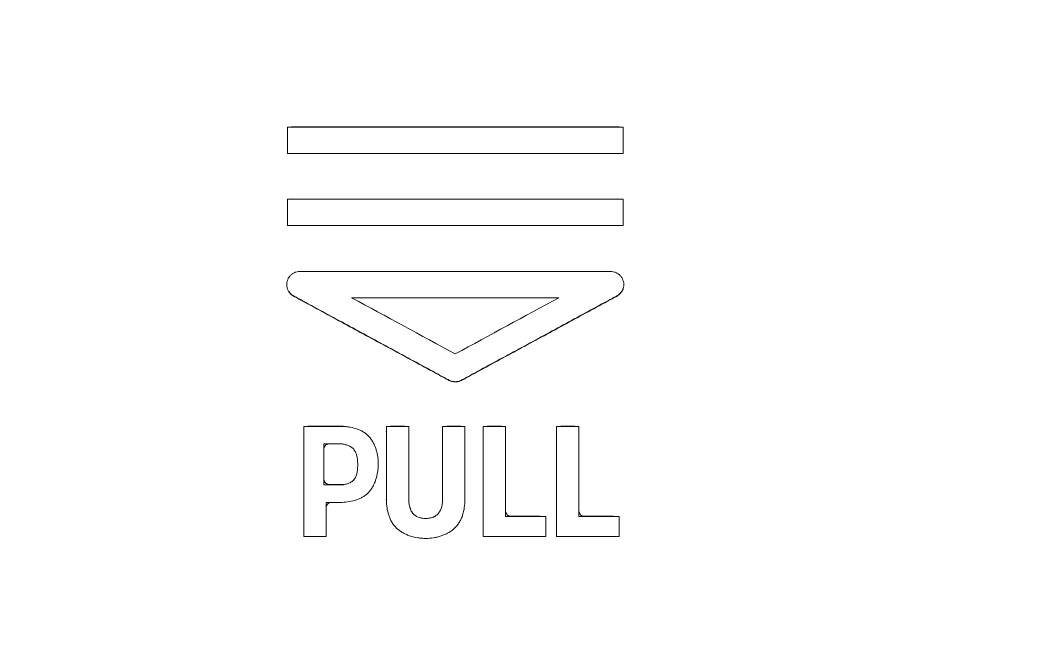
# Model space of a CAD drawing. Header units: inches. Extents: x 405346 to 489838, y -25612 to 14934.
# Drawn here: x 467036.98 to 467071.63, y 4565.92 to 4586.9 of the extents above; entities that cross this region are included whole.
import ezdxf

# ---------------------------------------------------------------- set-up
doc = ezdxf.new("R2010")
doc.units = ezdxf.units.IN
doc.header["$LTSCALE"] = 200
doc.header["$MEASUREMENT"] = 0
doc.layers.add('SS-EQ', color=2, linetype='Continuous', lineweight=20)

# ---------------------------------------------------------------- blocks, each defined once
blk = doc.blocks.new('4way무풍')
at = {"layer": 'SS-EQ'}
for p, q in [((-198.191, 261.669), (-198.191, 261.663)), ((-198.001, 261.852), (-198.002, 261.846)), ((-186.947, 261.852), (-186.947, 261.846)), ((-198.191, 261.147), (-198.191, 261.141)), ((-198.191, 259.211), (-198.191, 259.205)), ((-198.001, 259.394), (-198.002, 259.389)), ((-186.947, 259.394), (-186.947, 259.389)), ((-198.191, 258.69), (-198.191, 258.684)), ((-198.197, 256.6), (-198.2, 256.599)), ((-186.748, 256.599), (-186.752, 256.6)), ((-189.598, 255.68), (-189.602, 255.687)), ((-192.564, 254.18), (-192.567, 254.177)), ((-192.38, 254.175), (-192.383, 254.18)), ((-197.438, 251.662), (-197.438, 251.656)), ((-196.304, 251.662), (-196.305, 251.653)), ((-196.292, 251.662), (-196.294, 251.653)), ((-194.631, 251.662), (-194.631, 251.653)), ((-194.247, 251.662), (-194.248, 251.653)), ((-192.715, 251.662), (-192.716, 251.656)), ((-192.332, 251.662), (-192.332, 251.656)), ((-191.332, 251.662), (-191.332, 251.653)), ((-190.948, 251.662), (-190.949, 251.656)), ((-188.834, 251.662), (-188.834, 251.653)), ((-188.451, 251.662), (-188.451, 251.656)), ((-194.82, 251.479), (-194.82, 251.473)), ((-192.905, 251.479), (-192.905, 251.473)), ((-194.058, 251.149), (-194.056, 251.149)), ((-192.142, 251.149), (-192.141, 251.149)), ((-190.759, 251.149), (-190.757, 251.149)), ((-188.261, 251.149), (-188.26, 251.149)), ((-196.759, 249.674), (-196.759, 249.668)), ((-196.314, 249.674), (-196.314, 249.668)), ((-190.569, 248.592), (-190.57, 248.586)), ((-189.58, 248.592), (-189.581, 248.586)), ((-188.071, 248.592), (-188.072, 248.586)), ((-187.082, 248.592), (-187.083, 248.586))]:
    blk.add_line(p, q, dxfattribs=at)
for centre, start, end in [((-198.001, 261.663), 90, 104.3956), ((-186.947, 261.663), 74.3926, 90), ((-198.001, 259.205), 90, 104.3956), ((-186.947, 259.205), 74.3926, 90), ((-197.438, 251.473), 90, 104.3956), ((-196.304, 251.473), 86.367, 90), ((-194.631, 251.473), 90, 104.3956), ((-194.247, 251.473), 74.3926, 90), ((-192.715, 251.473), 90, 104.3956), ((-192.332, 251.473), 74.3926, 90), ((-191.332, 251.473), 90, 104.3956), ((-190.948, 251.473), 74.3926, 90), ((-188.834, 251.473), 90, 104.3956), ((-188.451, 251.473), 74.3926, 90), ((-194.631, 249.171), 180, 181.9193), ((-194.247, 249.222), 357.7867, 0), ((-192.715, 249.222), 180, 181.8182), ((-192.332, 249.171), 357.908, 0), ((-189.58, 248.402), 74.3926, 90), ((-187.082, 248.402), 74.3926, 90)]:
    blk.add_arc(centre, 0.19, start, end, dxfattribs=at)
for points, knots in [([(-346.359, 0), (-346.359, 27.812), (-346.359, 55.623), (-346.359, 97.341), (-346.359, 111.247), (-346.359, 139.059), (-346.359, 152.964), (-346.359, 180.776), (-346.359, 194.682), (-346.359, 222.494), (-346.359, 236.4), (-346.358, 257.259), (-346.358, 264.212), (-346.359, 272.903), (-346.359, 274.641), (-346.359, 277.248), (-346.359, 278.117), (-346.358, 279.856), (-346.358, 280.725), (-346.358, 282.028), (-346.358, 282.463), (-346.358, 283.332), (-346.359, 283.767), (-346.359, 284.419), (-346.359, 284.636), (-346.359, 285.07), (-346.358, 285.288), (-346.355, 285.722), (-346.353, 285.939), (-346.345, 286.374), (-346.34, 286.591), (-346.322, 287.243), (-346.305, 287.677), (-346.262, 288.546), (-346.235, 288.98), (-346.174, 289.848), (-346.138, 290.283), (-346.078, 290.934), (-346.057, 291.151), (-346.012, 291.584), (-345.894, 292.666), (-345.748, 293.74), (-345.479, 295.449), (-345.327, 296.299), (-344.817, 298.834), (-344.407, 300.504), (-343.687, 302.982), (-343.172, 304.624), (-342.294, 307.059), (-341.638, 308.662), (-341.119, 309.858), (-340.941, 310.255), (-340.713, 310.75), (-340.668, 310.849), (-340.576, 311.047), (-340.437, 311.342), (-339.919, 312.422), (-339.029, 314.158), (-338.177, 315.659), (-336.854, 317.88), (-335.912, 319.32), (-334.41, 321.417), (-333.378, 322.795), (-331.741, 324.8), (-330.589, 326.095), (-329.702, 327.05), (-329.403, 327.366), (-329.023, 327.757), (-328.947, 327.835), (-328.795, 327.991), (-328.566, 328.224), (-327.719, 329.07), (-326.303, 330.411), (-324.35, 332.11), (-322.332, 333.721), (-320.944, 334.737), (-319.535, 335.723), (-318.819, 336.202), (-317.367, 337.129), (-315.893, 338.027), (-314.376, 338.866), (-313.222, 339.472), (-312.835, 339.671), (-312.249, 339.962), (-312.054, 340.059), (-311.662, 340.249), (-309.896, 341.094), (-308.103, 341.848), (-305.68, 342.749), (-304.055, 343.315), (-302.408, 343.812), (-299.923, 344.505), (-298.245, 344.898), (-295.697, 345.381), (-294.842, 345.525), (-293.766, 345.682), (-293.551, 345.712), (-293.119, 345.77), (-292.903, 345.798), (-292.254, 345.879), (-291.821, 345.928), (-290.523, 346.062), (-289.657, 346.132), (-288.357, 346.21), (-287.924, 346.231), (-287.057, 346.265), (-286.624, 346.277), (-285.974, 346.288), (-285.757, 346.29), (-285.323, 346.293), (-285.107, 346.293), (-284.673, 346.294), (-284.456, 346.293), (-284.023, 346.293), (-283.806, 346.293), (-283.155, 346.292), (-282.722, 346.292), (-281.855, 346.292), (-281.421, 346.292), (-280.12, 346.293), (-279.253, 346.293), (-277.519, 346.294), (-276.652, 346.294), (-274.05, 346.294), (-272.316, 346.294), (-267.113, 346.293), (-263.645, 346.293), (-256.707, 346.293), (-253.239, 346.293), (-242.833, 346.293), (-235.896, 346.294), (-222.022, 346.294), (-215.084, 346.294), (-194.273, 346.294), (-180.398, 346.294), (-152.65, 346.294), (-138.775, 346.294), (-111.027, 346.294), (-97.152, 346.294), (-69.403, 346.294), (-55.529, 346.294), (-34.718, 346.294), (-27.78, 346.294), (-13.906, 346.294), (-6.969, 346.294), (-0.032, 346.294)], [0, 0, 0, 0, 0.125, 0.125, 0.1875, 0.1875, 0.25, 0.25, 0.3125, 0.3125, 0.375, 0.375, 0.40625, 0.40625, 0.414063, 0.414063, 0.417969, 0.417969, 0.421875, 0.421875, 0.423828, 0.423828, 0.425781, 0.425781, 0.426758, 0.426758, 0.427734, 0.427734, 0.428711, 0.428711, 0.429688, 0.429688, 0.431641, 0.431641, 0.433594, 0.433594, 0.435547, 0.435547, 0.436523, 0.436523, 0.4375, 0.441406, 0.441406, 0.445313, 0.445313, 0.453125, 0.453125, 0.457031, 0.460938, 0.464844, 0.464844, 0.466797, 0.466797, 0.467285, 0.467285, 0.467773, 0.46875, 0.472656, 0.476563, 0.476563, 0.484375, 0.484375, 0.488281, 0.492188, 0.496094, 0.496094, 0.498047, 0.498047, 0.498535, 0.498535, 0.499023, 0.5, 0.503906, 0.507813, 0.511719, 0.515625, 0.515625, 0.519531, 0.519531, 0.523438, 0.527344, 0.527344, 0.529297, 0.529297, 0.530273, 0.530273, 0.53125, 0.539063, 0.539063, 0.542969, 0.546875, 0.546875, 0.554688, 0.554688, 0.558594, 0.558594, 0.55957, 0.55957, 0.560547, 0.560547, 0.5625, 0.5625, 0.566406, 0.566406, 0.568359, 0.568359, 0.570313, 0.570313, 0.571289, 0.571289, 0.572266, 0.572266, 0.573242, 0.573242, 0.574219, 0.574219, 0.576172, 0.576172, 0.578125, 0.578125, 0.582031, 0.582031, 0.585938, 0.585938, 0.59375, 0.59375, 0.609375, 0.609375, 0.625, 0.625, 0.65625, 0.65625, 0.6875, 0.6875, 0.75, 0.75, 0.8125, 0.8125, 0.875, 0.875, 0.9375, 0.9375, 0.96875, 0.96875, 1, 1, 1, 1]), ([(-0.032, 345.099), (-6.961, 345.099), (-13.891, 345.099), (-27.749, 345.099), (-34.679, 345.098), (-55.467, 345.098), (-69.326, 345.098), (-97.044, 345.097), (-110.903, 345.097), (-138.621, 345.096), (-152.479, 345.095), (-180.197, 345.093), (-194.056, 345.092), (-214.845, 345.089), (-221.774, 345.088), (-235.633, 345.086), (-242.562, 345.085), (-256.421, 345.082), (-263.351, 345.08), (-272.012, 345.079), (-273.745, 345.079), (-276.343, 345.078), (-277.21, 345.078), (-278.942, 345.077), (-279.808, 345.077), (-281.107, 345.076), (-281.54, 345.076), (-282.407, 345.076), (-282.84, 345.076), (-283.706, 345.075), (-284.139, 345.075), (-284.789, 345.074), (-285.005, 345.073), (-285.438, 345.071), (-285.655, 345.069), (-286.304, 345.059), (-286.737, 345.048), (-287.602, 345.017), (-288.034, 344.996), (-289.33, 344.921), (-290.194, 344.852), (-291.488, 344.721), (-291.92, 344.673), (-292.566, 344.593), (-292.782, 344.565), (-293.212, 344.507), (-294.286, 344.357), (-295.351, 344.179), (-297.891, 343.698), (-299.563, 343.307), (-302.038, 342.614), (-303.678, 342.117), (-305.297, 341.55), (-307.709, 340.648), (-309.296, 339.975), (-311.056, 339.137), (-311.349, 338.996), (-311.641, 338.852), (-311.836, 338.756), (-311.933, 338.707), (-312.418, 338.463), (-312.803, 338.264), (-313.95, 337.656), (-314.704, 337.235), (-316.19, 336.364), (-316.921, 335.913), (-318.363, 334.982), (-319.073, 334.501), (-320.472, 333.511), (-321.848, 332.49), (-323.849, 330.871), (-325.784, 329.163), (-327.03, 327.964), (-327.795, 327.195), (-327.947, 327.04), (-328.25, 326.729), (-328.401, 326.572), (-328.849, 326.101), (-329.144, 325.784), (-330.019, 324.826), (-331.153, 323.527), (-332.763, 321.515), (-333.776, 320.132), (-334.759, 318.728), (-335.235, 318.015), (-336.157, 316.57), (-336.603, 315.837), (-337.465, 314.349), (-338.296, 312.841), (-339.065, 311.29), (-339.481, 310.406), (-339.527, 310.307), (-339.618, 310.11), (-339.754, 309.814), (-340.065, 309.122), (-340.322, 308.526), (-340.821, 307.33), (-341.451, 305.726), (-342.288, 303.29), (-342.776, 301.647), (-343.454, 299.168), (-343.836, 297.496), (-344.302, 294.959), (-344.439, 294.108), (-344.619, 292.825), (-344.701, 292.181), (-344.786, 291.427), (-344.82, 291.103), (-344.842, 290.887), (-344.852, 290.779), (-344.946, 289.806), (-345.01, 288.941), (-345.078, 287.644), (-345.096, 287.211), (-345.116, 286.563), (-345.122, 286.346), (-345.13, 285.914), (-345.133, 285.698), (-345.138, 285.265), (-345.139, 285.049), (-345.14, 284.616), (-345.14, 284.4), (-345.141, 283.751), (-345.141, 283.319), (-345.141, 282.67), (-345.141, 282.453), (-345.141, 282.021), (-345.141, 281.805), (-345.142, 281.156), (-345.142, 280.723), (-345.142, 279.426), (-345.143, 278.561), (-345.144, 276.83), (-345.144, 275.965), (-345.145, 273.37), (-345.145, 271.64), (-345.146, 262.989), (-345.147, 256.068), (-345.152, 235.306), (-345.154, 221.464), (-345.157, 193.781), (-345.158, 179.94), (-345.16, 152.257), (-345.161, 138.415), (-345.162, 110.732), (-345.163, 69.207), (-345.164, 27.683), (-345.164, 0)], [0, 0, 0, 0, 0.03125, 0.03125, 0.0625, 0.0625, 0.125, 0.125, 0.1875, 0.1875, 0.25, 0.25, 0.3125, 0.3125, 0.34375, 0.34375, 0.375, 0.375, 0.40625, 0.40625, 0.414063, 0.414063, 0.417969, 0.417969, 0.421875, 0.421875, 0.423828, 0.423828, 0.425781, 0.425781, 0.427734, 0.427734, 0.428711, 0.428711, 0.429688, 0.429688, 0.431641, 0.431641, 0.433594, 0.433594, 0.4375, 0.4375, 0.439453, 0.439453, 0.44043, 0.44043, 0.441406, 0.445313, 0.445313, 0.453125, 0.453125, 0.457031, 0.460938, 0.460938, 0.46875, 0.46875, 0.469727, 0.470215, 0.470215, 0.470703, 0.470703, 0.472656, 0.472656, 0.476563, 0.476563, 0.480469, 0.480469, 0.484375, 0.484375, 0.488281, 0.492188, 0.496094, 0.5, 0.5, 0.500977, 0.500977, 0.501953, 0.501953, 0.503906, 0.503906, 0.507813, 0.511719, 0.515625, 0.515625, 0.519531, 0.519531, 0.523438, 0.523438, 0.527344, 0.53125, 0.53125, 0.531738, 0.531738, 0.532227, 0.533203, 0.535156, 0.535156, 0.539063, 0.542969, 0.546875, 0.546875, 0.554688, 0.554688, 0.558594, 0.558594, 0.560547, 0.561523, 0.562012, 0.562012, 0.5625, 0.5625, 0.566406, 0.566406, 0.568359, 0.568359, 0.569336, 0.569336, 0.570313, 0.570313, 0.571289, 0.571289, 0.572266, 0.572266, 0.574219, 0.574219, 0.575195, 0.575195, 0.576172, 0.576172, 0.578125, 0.578125, 0.582031, 0.582031, 0.585938, 0.585938, 0.59375, 0.59375, 0.625, 0.625, 0.6875, 0.6875, 0.75, 0.75, 0.8125, 0.8125, 0.875, 1, 1, 1, 1]), ([(-198.191, 261.147), (-198.191, 261.23), (-198.191, 261.313), (-198.191, 261.485), (-198.191, 261.574), (-198.191, 261.663)], [0, 0, 0, 0, 0.483255, 0.483255, 1, 1, 1, 1]), ([(-198.191, 258.69), (-198.191, 258.773), (-198.191, 258.856), (-198.191, 259.028), (-198.191, 259.116), (-198.191, 259.205)], [0, 0, 0, 0, 0.483656, 0.483656, 1, 1, 1, 1]), ([(-198.199, 256.59), (-198.191, 256.62), (-198.181, 256.648), (-198.161, 256.689), (-198.154, 256.703), (-198.142, 256.722), (-198.137, 256.729), (-198.129, 256.741), (-198.124, 256.747), (-198.101, 256.778), (-198.08, 256.8), (-198.045, 256.829), (-198.033, 256.839), (-198.008, 256.856), (-197.982, 256.872), (-197.955, 256.886), (-197.927, 256.898), (-197.913, 256.903), (-197.869, 256.917), (-197.839, 256.923), (-197.801, 256.926), (-197.793, 256.927), (-197.778, 256.927), (-197.771, 256.928), (-197.748, 256.928), (-197.702, 256.928), (-197.41, 256.928), (-196.644, 256.928), (-194.927, 256.928), (-192.475, 256.928), (-190.023, 256.928), (-188.306, 256.928), (-187.54, 256.928), (-187.248, 256.928), (-187.202, 256.928), (-187.179, 256.928), (-187.172, 256.928), (-187.156, 256.927), (-187.149, 256.927), (-187.111, 256.923), (-187.081, 256.918), (-187.036, 256.904), (-187.022, 256.899), (-186.993, 256.887), (-186.966, 256.874), (-186.94, 256.858), (-186.914, 256.84), (-186.902, 256.831), (-186.867, 256.801), (-186.846, 256.779), (-186.817, 256.742), (-186.809, 256.73), (-186.792, 256.703), (-186.785, 256.69), (-186.765, 256.649), (-186.754, 256.62), (-186.747, 256.59)], [0, 0, 0, 0, 0.007813, 0.007813, 0.011719, 0.011719, 0.013672, 0.013672, 0.015625, 0.015625, 0.023438, 0.023438, 0.027344, 0.027344, 0.03125, 0.035156, 0.035156, 0.039063, 0.039063, 0.046875, 0.046875, 0.048828, 0.048828, 0.050781, 0.050781, 0.054688, 0.0625, 0.125, 0.25, 0.5, 0.75, 0.875, 0.9375, 0.945313, 0.949219, 0.949219, 0.951172, 0.951172, 0.953125, 0.953125, 0.960938, 0.960938, 0.964844, 0.964844, 0.96875, 0.972656, 0.972656, 0.976563, 0.976563, 0.984375, 0.984375, 0.988281, 0.988281, 0.992188, 0.992188, 1, 1, 1, 1]), ([(-192.473, 253.165), (-192.508, 253.165), (-192.543, 253.17), (-192.594, 253.182), (-192.611, 253.187), (-192.645, 253.199), (-192.661, 253.206), (-192.685, 253.219), (-192.692, 253.223), (-192.708, 253.231), (-192.732, 253.244), (-192.786, 253.274), (-192.959, 253.367), (-193.366, 253.588), (-194.242, 254.063), (-195.495, 254.741), (-196.747, 255.42), (-197.561, 255.861), (-197.882, 256.035), (-197.956, 256.075), (-197.968, 256.082), (-197.976, 256.086), (-197.98, 256.088), (-197.992, 256.095), (-197.999, 256.099), (-198.014, 256.109), (-198.022, 256.114), (-198.057, 256.14), (-198.083, 256.164), (-198.118, 256.205), (-198.128, 256.219), (-198.148, 256.248), (-198.166, 256.279), (-198.18, 256.311), (-198.189, 256.336), (-198.192, 256.345), (-198.197, 256.362), (-198.199, 256.371), (-198.209, 256.414), (-198.213, 256.449), (-198.212, 256.493), (-198.212, 256.502), (-198.211, 256.52), (-198.208, 256.546), (-198.203, 256.573), (-198.199, 256.59)], [0, 0, 0, 0, 0.015625, 0.015625, 0.023437, 0.023437, 0.03125, 0.03125, 0.035156, 0.035156, 0.039062, 0.046875, 0.0625, 0.125, 0.25, 0.5, 0.75, 0.875, 0.90625, 0.910156, 0.912109, 0.912109, 0.914063, 0.914063, 0.917969, 0.917969, 0.921875, 0.921875, 0.9375, 0.9375, 0.945313, 0.945313, 0.953125, 0.960938, 0.960938, 0.964844, 0.964844, 0.96875, 0.96875, 0.984375, 0.984375, 0.988281, 0.988281, 0.992188, 1, 1, 1, 1]), ([(-186.747, 256.59), (-186.738, 256.555), (-186.733, 256.521), (-186.733, 256.477), (-186.733, 256.468), (-186.734, 256.45), (-186.734, 256.441), (-186.737, 256.415), (-186.743, 256.38), (-186.753, 256.346), (-186.762, 256.322), (-186.765, 256.313), (-186.772, 256.297), (-186.776, 256.289), (-186.796, 256.249), (-186.815, 256.22), (-186.849, 256.179), (-186.861, 256.166), (-186.887, 256.142), (-186.901, 256.131), (-186.929, 256.11), (-186.944, 256.1), (-186.967, 256.087), (-186.975, 256.083), (-186.991, 256.074), (-187.061, 256.036), (-187.382, 255.862), (-188.197, 255.421), (-189.449, 254.742), (-190.702, 254.063), (-191.579, 253.588), (-191.986, 253.367), (-192.158, 253.274), (-192.213, 253.244), (-192.237, 253.232), (-192.252, 253.223), (-192.26, 253.219), (-192.3, 253.199), (-192.333, 253.186), (-192.384, 253.174), (-192.402, 253.171), (-192.437, 253.166), (-192.455, 253.165), (-192.473, 253.165)], [0, 0, 0, 0, 0.015625, 0.015625, 0.019531, 0.019531, 0.023437, 0.023437, 0.03125, 0.039062, 0.039062, 0.042969, 0.042969, 0.046875, 0.046875, 0.0625, 0.0625, 0.070312, 0.070312, 0.078125, 0.078125, 0.085937, 0.085937, 0.089844, 0.089844, 0.09375, 0.125, 0.25, 0.5, 0.75, 0.875, 0.9375, 0.953125, 0.960938, 0.964844, 0.964844, 0.96875, 0.96875, 0.984375, 0.984375, 0.992188, 0.992188, 1, 1, 1, 1]), ([(-186.748, 256.599), (-186.743, 256.582), (-186.74, 256.565), (-186.735, 256.529), (-186.734, 256.512), (-186.734, 256.488), (-186.734, 256.482), (-186.734, 256.476)], [0, 0, 0, 0, 0.430298, 0.430298, 0.860596, 0.860596, 1, 1, 1, 1]), ([(-192.474, 253.175), (-192.476, 253.175), (-192.478, 253.175), (-192.483, 253.175), (-192.489, 253.175), (-192.505, 253.176), (-192.536, 253.179), (-192.562, 253.183), (-192.596, 253.191), (-192.613, 253.197), (-192.647, 253.209), (-192.663, 253.216), (-192.683, 253.226), (-192.686, 253.229), (-192.694, 253.233), (-192.706, 253.239), (-192.733, 253.254), (-192.788, 253.284), (-192.96, 253.377), (-193.367, 253.597), (-194.243, 254.072), (-195.494, 254.75), (-196.746, 255.428), (-197.559, 255.869), (-197.88, 256.043), (-197.954, 256.083), (-197.966, 256.089), (-197.974, 256.093), (-197.977, 256.095), (-197.997, 256.106), (-198.012, 256.116), (-198.034, 256.131), (-198.041, 256.137), (-198.055, 256.148), (-198.075, 256.166), (-198.106, 256.197), (-198.128, 256.226), (-198.138, 256.241), (-198.139, 256.242), (-198.139, 256.243)], [0, 0, 0, 0, 0.001033, 0.001033, 0.002065, 0.00413, 0.008261, 0.016522, 0.016522, 0.024782, 0.024782, 0.033043, 0.033043, 0.035108, 0.035108, 0.037173, 0.041304, 0.049565, 0.066086, 0.132172, 0.264345, 0.52869, 0.793034, 0.925207, 0.95825, 0.96238, 0.964446, 0.964446, 0.966511, 0.966511, 0.974771, 0.974771, 0.978902, 0.978902, 0.983032, 0.991293, 0.999554, 0.999554, 1, 1, 1, 1]), ([(-186.759, 256.342), (-186.76, 256.34), (-186.76, 256.339), (-186.767, 256.321), (-186.781, 256.288), (-186.798, 256.258), (-186.818, 256.228), (-186.829, 256.214), (-186.863, 256.173), (-186.889, 256.15), (-186.932, 256.118), (-186.947, 256.108), (-186.966, 256.098), (-186.97, 256.095), (-186.978, 256.091), (-186.99, 256.085), (-187.064, 256.045), (-187.385, 255.871), (-188.199, 255.43), (-189.451, 254.751), (-190.703, 254.072), (-191.58, 253.598), (-191.987, 253.377), (-192.159, 253.284), (-192.214, 253.254), (-192.237, 253.241), (-192.253, 253.233), (-192.261, 253.228), (-192.285, 253.216), (-192.301, 253.209), (-192.334, 253.197), (-192.351, 253.191), (-192.386, 253.183), (-192.403, 253.18), (-192.429, 253.177), (-192.443, 253.176), (-192.456, 253.175), (-192.465, 253.175), (-192.469, 253.175), (-192.474, 253.175)], [0, 0, 0, 0, 0.00065, 0.00065, 0.008775, 0.0169, 0.0169, 0.025025, 0.025025, 0.041274, 0.041274, 0.049399, 0.049399, 0.05143, 0.05143, 0.053461, 0.057524, 0.090023, 0.22002, 0.480013, 0.740007, 0.870003, 0.935002, 0.951251, 0.959376, 0.963438, 0.963438, 0.967501, 0.967501, 0.975626, 0.975626, 0.98375, 0.98375, 0.991875, 0.991875, 0.995938, 0.997969, 0.997969, 1, 1, 1, 1]), ([(-197.438, 251.662), (-197.279, 251.662), (-197.12, 251.662), (-196.743, 251.662), (-196.524, 251.662), (-196.304, 251.662)], [0, 0, 0, 0, 0.420126, 0.420126, 1, 1, 1, 1]), ([(-196.328, 249.066), (-196.244, 249.07), (-196.161, 249.079), (-195.998, 249.105), (-195.918, 249.124), (-195.799, 249.163), (-195.76, 249.178), (-195.703, 249.205), (-195.684, 249.214), (-195.647, 249.234), (-195.592, 249.265), (-195.541, 249.302), (-195.493, 249.341), (-195.477, 249.355), (-195.446, 249.384), (-195.431, 249.4), (-195.389, 249.446), (-195.363, 249.479), (-195.314, 249.547), (-195.292, 249.583), (-195.262, 249.639), (-195.252, 249.657), (-195.234, 249.695), (-195.226, 249.715), (-195.201, 249.772), (-195.187, 249.812), (-195.148, 249.931), (-195.129, 250.012), (-195.113, 250.116), (-195.11, 250.137), (-195.105, 250.178), (-195.103, 250.199), (-195.098, 250.262), (-195.096, 250.304), (-195.094, 250.429), (-195.099, 250.512), (-195.115, 250.638), (-195.122, 250.679), (-195.139, 250.761), (-195.149, 250.801), (-195.173, 250.881), (-195.186, 250.921), (-195.209, 250.979), (-195.217, 250.999), (-195.234, 251.037), (-195.243, 251.056), (-195.271, 251.113), (-195.292, 251.149), (-195.338, 251.219), (-195.363, 251.253), (-195.404, 251.301), (-195.418, 251.316), (-195.448, 251.346), (-195.494, 251.39), (-195.577, 251.453), (-195.65, 251.494), (-195.707, 251.522), (-195.726, 251.531), (-195.765, 251.547), (-195.785, 251.554), (-195.883, 251.59), (-195.964, 251.61), (-196.088, 251.631), (-196.13, 251.637), (-196.213, 251.647), (-196.255, 251.65), (-196.297, 251.653)], [0, 0, 0, 0, 0.0625, 0.0625, 0.125, 0.125, 0.15625, 0.15625, 0.171875, 0.171875, 0.1875, 0.21875, 0.21875, 0.234375, 0.234375, 0.25, 0.25, 0.28125, 0.28125, 0.3125, 0.3125, 0.328125, 0.328125, 0.34375, 0.34375, 0.375, 0.375, 0.4375, 0.4375, 0.453125, 0.453125, 0.46875, 0.46875, 0.5, 0.5, 0.5625, 0.5625, 0.59375, 0.59375, 0.625, 0.625, 0.65625, 0.65625, 0.671875, 0.671875, 0.6875, 0.6875, 0.71875, 0.71875, 0.75, 0.75, 0.765625, 0.765625, 0.78125, 0.8125, 0.84375, 0.84375, 0.859375, 0.859375, 0.875, 0.875, 0.9375, 0.9375, 0.96875, 0.96875, 1, 1, 1, 1]), ([(-194.631, 251.662), (-194.566, 251.662), (-194.502, 251.662), (-194.374, 251.662), (-194.311, 251.662), (-194.247, 251.662)], [0, 0, 0, 0, 0.503302, 0.503302, 1, 1, 1, 1]), ([(-192.715, 251.662), (-192.651, 251.662), (-192.587, 251.662), (-192.459, 251.662), (-192.395, 251.662), (-192.332, 251.662)], [0, 0, 0, 0, 0.503246, 0.503246, 1, 1, 1, 1]), ([(-191.332, 251.662), (-191.268, 251.662), (-191.203, 251.662), (-191.075, 251.662), (-191.012, 251.662), (-190.948, 251.662)], [0, 0, 0, 0, 0.503205, 0.503205, 1, 1, 1, 1]), ([(-188.834, 251.662), (-188.77, 251.662), (-188.705, 251.662), (-188.578, 251.662), (-188.514, 251.662), (-188.451, 251.662)], [0, 0, 0, 0, 0.503133, 0.503133, 1, 1, 1, 1]), ([(-196.948, 250.874), (-196.948, 250.887), (-196.947, 250.899), (-196.944, 250.917), (-196.942, 250.923), (-196.938, 250.935), (-196.936, 250.941), (-196.929, 250.958), (-196.923, 250.969), (-196.91, 250.99), (-196.902, 251), (-196.884, 251.017), (-196.875, 251.025), (-196.859, 251.035), (-196.854, 251.039), (-196.843, 251.044), (-196.832, 251.05), (-196.82, 251.054), (-196.814, 251.056), (-196.813, 251.056), (-196.813, 251.056)], [0, 0, 0, 0, 0.152788, 0.152788, 0.229182, 0.229182, 0.305576, 0.305576, 0.458364, 0.458364, 0.611152, 0.611152, 0.76394, 0.76394, 0.840334, 0.840334, 0.916728, 0.993122, 0.993122, 1, 1, 1, 1]), ([(-196.297, 249.664), (-196.257, 249.67), (-196.217, 249.678), (-196.14, 249.7), (-196.102, 249.713), (-196.057, 249.735), (-196.047, 249.74), (-196.03, 249.75), (-196.021, 249.755), (-195.995, 249.772), (-195.962, 249.797), (-195.934, 249.826), (-195.914, 249.849), (-195.908, 249.858), (-195.896, 249.875), (-195.89, 249.883), (-195.875, 249.909), (-195.866, 249.928), (-195.849, 249.965), (-195.842, 249.985), (-195.824, 250.043), (-195.815, 250.083), (-195.806, 250.143), (-195.804, 250.163), (-195.8, 250.204), (-195.798, 250.224), (-195.795, 250.286), (-195.794, 250.326), (-195.795, 250.408), (-195.797, 250.449), (-195.802, 250.509), (-195.804, 250.53), (-195.809, 250.57), (-195.813, 250.59), (-195.824, 250.651), (-195.835, 250.69), (-195.856, 250.748), (-195.864, 250.767), (-195.883, 250.803), (-195.893, 250.821), (-195.91, 250.846), (-195.916, 250.854), (-195.929, 250.87), (-195.935, 250.878), (-195.956, 250.901), (-195.986, 250.929), (-196.02, 250.952), (-196.047, 250.967), (-196.056, 250.972), (-196.074, 250.982), (-196.083, 250.986), (-196.129, 251.007), (-196.168, 251.02), (-196.247, 251.041), (-196.287, 251.049), (-196.328, 251.055)], [0, 0, 0, 0, 0.0625, 0.0625, 0.125, 0.125, 0.140625, 0.140625, 0.15625, 0.15625, 0.1875, 0.21875, 0.21875, 0.234375, 0.234375, 0.25, 0.25, 0.28125, 0.28125, 0.3125, 0.3125, 0.375, 0.375, 0.40625, 0.40625, 0.4375, 0.4375, 0.5, 0.5, 0.5625, 0.5625, 0.59375, 0.59375, 0.625, 0.625, 0.6875, 0.6875, 0.71875, 0.71875, 0.75, 0.75, 0.765625, 0.765625, 0.78125, 0.78125, 0.8125, 0.84375, 0.84375, 0.859375, 0.859375, 0.875, 0.875, 0.9375, 0.9375, 1, 1, 1, 1]), ([(-196.759, 249.674), (-196.771, 249.674), (-196.784, 249.675), (-196.802, 249.678), (-196.808, 249.68), (-196.82, 249.683), (-196.826, 249.686), (-196.843, 249.693), (-196.854, 249.699), (-196.874, 249.712), (-196.884, 249.72), (-196.902, 249.738), (-196.909, 249.747), (-196.92, 249.763), (-196.923, 249.768), (-196.929, 249.779), (-196.934, 249.79), (-196.938, 249.802), (-196.942, 249.814), (-196.943, 249.82), (-196.947, 249.838), (-196.948, 249.851), (-196.948, 249.863)], [0, 0, 0, 0, 0.125, 0.125, 0.1875, 0.1875, 0.25, 0.25, 0.375, 0.375, 0.5, 0.5, 0.625, 0.625, 0.6875, 0.6875, 0.75, 0.8125, 0.8125, 0.875, 0.875, 1, 1, 1, 1]), ([(-196.759, 249.674), (-196.713, 249.674), (-196.668, 249.674), (-196.519, 249.674), (-196.417, 249.674), (-196.314, 249.674)], [0, 0, 0, 0, 0.307077, 0.307077, 1, 1, 1, 1]), ([(-192.141, 249.158), (-192.144, 249.07), (-192.151, 248.982), (-192.177, 248.808), (-192.195, 248.722), (-192.228, 248.617), (-192.235, 248.596), (-192.251, 248.554), (-192.259, 248.533), (-192.286, 248.472), (-192.327, 248.392), (-192.377, 248.32), (-192.419, 248.267), (-192.433, 248.25), (-192.464, 248.217), (-192.479, 248.201), (-192.528, 248.156), (-192.562, 248.128), (-192.634, 248.076), (-192.672, 248.052), (-192.75, 248.008), (-192.79, 247.988), (-192.871, 247.953), (-192.913, 247.937), (-192.997, 247.909), (-193.039, 247.897), (-193.104, 247.882), (-193.126, 247.877), (-193.17, 247.868), (-193.192, 247.864), (-193.302, 247.847), (-193.39, 247.84), (-193.523, 247.84), (-193.567, 247.842), (-193.634, 247.847), (-193.656, 247.849), (-193.701, 247.854), (-193.723, 247.857), (-193.833, 247.874), (-193.918, 247.894), (-194.044, 247.935), (-194.085, 247.951), (-194.146, 247.977), (-194.167, 247.986), (-194.207, 248.006), (-194.227, 248.016), (-194.285, 248.049), (-194.323, 248.072), (-194.395, 248.124), (-194.43, 248.152), (-194.471, 248.19), (-194.479, 248.197), (-194.495, 248.213), (-194.502, 248.221), (-194.525, 248.246), (-194.569, 248.297), (-194.633, 248.387), (-194.673, 248.466), (-194.701, 248.528), (-194.709, 248.549), (-194.725, 248.59), (-194.732, 248.611), (-194.766, 248.717), (-194.784, 248.804), (-194.803, 248.936), (-194.808, 248.98), (-194.815, 249.069), (-194.818, 249.114), (-194.819, 249.158)], [0, 0, 0, 0, 0.0625, 0.0625, 0.125, 0.125, 0.140625, 0.140625, 0.15625, 0.15625, 0.1875, 0.21875, 0.21875, 0.234375, 0.234375, 0.25, 0.25, 0.28125, 0.28125, 0.3125, 0.3125, 0.34375, 0.34375, 0.375, 0.375, 0.40625, 0.40625, 0.421875, 0.421875, 0.4375, 0.4375, 0.5, 0.5, 0.53125, 0.53125, 0.546875, 0.546875, 0.5625, 0.5625, 0.625, 0.625, 0.65625, 0.65625, 0.671875, 0.671875, 0.6875, 0.6875, 0.71875, 0.71875, 0.75, 0.75, 0.757812, 0.757812, 0.765625, 0.765625, 0.78125, 0.8125, 0.84375, 0.84375, 0.859375, 0.859375, 0.875, 0.875, 0.9375, 0.9375, 0.96875, 0.96875, 1, 1, 1, 1]), ([(-194.057, 249.209), (-194.058, 249.166), (-194.057, 249.123), (-194.05, 249.059), (-194.047, 249.038), (-194.041, 248.996), (-194.037, 248.975), (-194.028, 248.934), (-194.022, 248.913), (-194.013, 248.882), (-194.01, 248.871), (-194.003, 248.851), (-193.999, 248.841), (-193.988, 248.811), (-193.979, 248.791), (-193.964, 248.763), (-193.959, 248.753), (-193.947, 248.735), (-193.941, 248.726), (-193.923, 248.7), (-193.909, 248.683), (-193.879, 248.653), (-193.863, 248.639), (-193.837, 248.62), (-193.828, 248.614), (-193.81, 248.602), (-193.801, 248.597), (-193.773, 248.581), (-193.734, 248.563), (-193.693, 248.549), (-193.662, 248.54), (-193.652, 248.538), (-193.631, 248.533), (-193.578, 248.523), (-193.525, 248.52), (-193.461, 248.521), (-193.439, 248.522), (-193.396, 248.525), (-193.375, 248.528), (-193.312, 248.537), (-193.271, 248.547), (-193.221, 248.566), (-193.211, 248.57), (-193.191, 248.58), (-193.182, 248.585), (-193.154, 248.601), (-193.136, 248.613), (-193.102, 248.639), (-193.086, 248.653), (-193.055, 248.684), (-193.041, 248.7), (-193.015, 248.735), (-193.004, 248.753), (-192.983, 248.79), (-192.973, 248.81), (-192.949, 248.87), (-192.937, 248.911), (-192.924, 248.974), (-192.92, 248.995), (-192.913, 249.037), (-192.91, 249.059), (-192.904, 249.123), (-192.902, 249.166), (-192.904, 249.209)], [0, 0, 0, 0, 0.0625, 0.0625, 0.09375, 0.09375, 0.125, 0.125, 0.15625, 0.15625, 0.171875, 0.171875, 0.1875, 0.1875, 0.21875, 0.21875, 0.234375, 0.234375, 0.25, 0.25, 0.28125, 0.28125, 0.3125, 0.3125, 0.328125, 0.328125, 0.34375, 0.34375, 0.375, 0.40625, 0.40625, 0.421875, 0.421875, 0.4375, 0.5, 0.5, 0.53125, 0.53125, 0.5625, 0.5625, 0.625, 0.625, 0.640625, 0.640625, 0.65625, 0.65625, 0.6875, 0.6875, 0.71875, 0.71875, 0.75, 0.75, 0.78125, 0.78125, 0.8125, 0.8125, 0.875, 0.875, 0.90625, 0.90625, 0.9375, 0.9375, 1, 1, 1, 1]), ([(-196.865, 248.886), (-196.865, 248.898), (-196.864, 248.911), (-196.86, 248.929), (-196.858, 248.935), (-196.855, 248.947), (-196.853, 248.952), (-196.846, 248.97), (-196.84, 248.981), (-196.826, 249.001), (-196.818, 249.011), (-196.801, 249.028), (-196.791, 249.036), (-196.776, 249.047), (-196.77, 249.05), (-196.759, 249.056), (-196.748, 249.061), (-196.737, 249.065), (-196.73, 249.067), (-196.73, 249.067), (-196.729, 249.068)], [0, 0, 0, 0, 0.152792, 0.152792, 0.229188, 0.229188, 0.305583, 0.305583, 0.458375, 0.458375, 0.611167, 0.611167, 0.763959, 0.763959, 0.840355, 0.840355, 0.91675, 0.993146, 0.993146, 1, 1, 1, 1]), ([(-190.569, 248.592), (-190.582, 248.592), (-190.594, 248.593), (-190.612, 248.596), (-190.618, 248.598), (-190.63, 248.601), (-190.636, 248.604), (-190.653, 248.611), (-190.664, 248.617), (-190.685, 248.63), (-190.695, 248.638), (-190.712, 248.656), (-190.72, 248.665), (-190.73, 248.681), (-190.734, 248.686), (-190.739, 248.697), (-190.745, 248.708), (-190.749, 248.72), (-190.752, 248.732), (-190.754, 248.738), (-190.758, 248.756), (-190.759, 248.769), (-190.759, 248.781)], [0, 0, 0, 0, 0.125, 0.125, 0.1875, 0.1875, 0.25, 0.25, 0.375, 0.375, 0.5, 0.5, 0.625, 0.625, 0.6875, 0.6875, 0.75, 0.8125, 0.8125, 0.875, 0.875, 1, 1, 1, 1]), ([(-188.071, 248.592), (-188.084, 248.592), (-188.096, 248.593), (-188.115, 248.596), (-188.121, 248.598), (-188.132, 248.601), (-188.138, 248.604), (-188.156, 248.611), (-188.167, 248.617), (-188.187, 248.63), (-188.197, 248.638), (-188.214, 248.656), (-188.222, 248.665), (-188.233, 248.681), (-188.236, 248.686), (-188.242, 248.697), (-188.247, 248.708), (-188.251, 248.72), (-188.255, 248.732), (-188.256, 248.738), (-188.26, 248.756), (-188.261, 248.769), (-188.261, 248.781)], [0, 0, 0, 0, 0.125, 0.125, 0.1875, 0.1875, 0.25, 0.25, 0.375, 0.375, 0.5, 0.5, 0.625, 0.625, 0.6875, 0.6875, 0.75, 0.8125, 0.8125, 0.875, 0.875, 1, 1, 1, 1]), ([(-190.569, 248.592), (-190.404, 248.592), (-190.239, 248.592), (-189.909, 248.592), (-189.745, 248.592), (-189.58, 248.592)], [0, 0, 0, 0, 0.501285, 0.501285, 1, 1, 1, 1]), ([(-188.071, 248.592), (-187.906, 248.592), (-187.741, 248.592), (-187.411, 248.592), (-187.247, 248.592), (-187.082, 248.592)], [0, 0, 0, 0, 0.501256, 0.501256, 1, 1, 1, 1])]:
    blk.add_open_spline(points, degree=3, knots=knots, dxfattribs=at)
for points in [[(-198.19, 260.948), (-198.19, 261.246), (-198.19, 261.545), (-198.19, 261.843)], [(-198.19, 261.843), (-194.379, 261.843), (-190.567, 261.843), (-186.756, 261.843)], [(-198.001, 261.852), (-194.317, 261.852), (-190.632, 261.852), (-186.947, 261.852)], [(-186.756, 261.843), (-186.756, 261.545), (-186.756, 261.246), (-186.756, 260.948)], [(-186.756, 260.948), (-190.567, 260.948), (-194.379, 260.948), (-198.19, 260.948)], [(-198.19, 258.491), (-198.19, 258.789), (-198.19, 259.087), (-198.19, 259.385)], [(-198.19, 259.385), (-194.379, 259.385), (-190.567, 259.385), (-186.756, 259.385)], [(-198.001, 259.394), (-194.317, 259.394), (-190.632, 259.394), (-186.947, 259.394)], [(-186.756, 259.385), (-186.756, 259.087), (-186.756, 258.789), (-186.756, 258.491)], [(-186.756, 258.491), (-190.567, 258.491), (-194.379, 258.491), (-198.19, 258.491)], [(-198.2, 256.599), (-198.2, 256.599), (-198.2, 256.599), (-198.2, 256.599)], [(-196.001, 256.033), (-194.825, 255.396), (-193.649, 254.759), (-192.473, 254.121)], [(-188.944, 256.033), (-191.296, 256.033), (-193.649, 256.033), (-196.001, 256.033)], [(-192.473, 254.121), (-191.296, 254.759), (-190.12, 255.396), (-188.944, 256.033)], [(-196.297, 251.653), (-196.74, 251.653), (-197.183, 251.653), (-197.626, 251.653)], [(-197.626, 251.653), (-197.626, 250.402), (-197.626, 249.151), (-197.626, 247.9)], [(-194.819, 249.158), (-194.819, 249.99), (-194.819, 250.821), (-194.819, 251.653)], [(-194.819, 251.653), (-194.565, 251.653), (-194.311, 251.653), (-194.057, 251.653)], [(-194.057, 251.653), (-194.057, 250.838), (-194.057, 250.024), (-194.057, 249.209)], [(-192.904, 251.653), (-192.65, 251.653), (-192.395, 251.653), (-192.141, 251.653)], [(-192.904, 249.209), (-192.904, 250.024), (-192.904, 250.838), (-192.904, 251.653)], [(-192.141, 251.653), (-192.141, 250.821), (-192.141, 249.99), (-192.141, 249.158)], [(-191.52, 247.9), (-191.52, 249.151), (-191.52, 250.402), (-191.52, 251.653)], [(-191.52, 251.653), (-191.266, 251.653), (-191.012, 251.653), (-190.758, 251.653)], [(-190.758, 251.653), (-190.758, 250.629), (-190.758, 249.606), (-190.758, 248.582)], [(-189.022, 247.9), (-189.022, 249.151), (-189.022, 250.402), (-189.022, 251.653)], [(-189.022, 251.653), (-188.768, 251.653), (-188.514, 251.653), (-188.26, 251.653)], [(-188.26, 251.653), (-188.26, 250.629), (-188.26, 249.606), (-188.26, 248.582)], [(-196.947, 251.055), (-196.947, 250.591), (-196.947, 250.128), (-196.947, 249.664)], [(-196.328, 251.055), (-196.534, 251.055), (-196.741, 251.055), (-196.947, 251.055)], [(-196.947, 249.664), (-196.731, 249.664), (-196.514, 249.664), (-196.297, 249.664)], [(-196.282, 249.676), (-196.293, 249.674), (-196.303, 249.674), (-196.314, 249.674)], [(-196.864, 247.9), (-196.864, 248.289), (-196.864, 248.677), (-196.864, 249.066)], [(-196.864, 249.066), (-196.685, 249.066), (-196.506, 249.066), (-196.328, 249.066)], [(-190.758, 248.582), (-190.302, 248.582), (-189.846, 248.582), (-189.39, 248.582)], [(-189.39, 248.582), (-189.39, 248.355), (-189.39, 248.128), (-189.39, 247.9)], [(-188.26, 248.582), (-187.804, 248.582), (-187.348, 248.582), (-186.892, 248.582)], [(-186.892, 248.582), (-186.892, 248.355), (-186.892, 248.128), (-186.892, 247.9)], [(-197.626, 247.9), (-197.372, 247.9), (-197.118, 247.9), (-196.864, 247.9)], [(-189.39, 247.9), (-190.1, 247.9), (-190.81, 247.9), (-191.52, 247.9)], [(-186.892, 247.9), (-187.602, 247.9), (-188.312, 247.9), (-189.022, 247.9)]]:
    blk.add_open_spline(points, degree=3, dxfattribs=at)

msp = doc.modelspace()

# ---------------------------------------------------------------- block references
msp.add_blockref('4way무풍', (467244.268, 4321.426))

doc.saveas('drawing.dxf')
